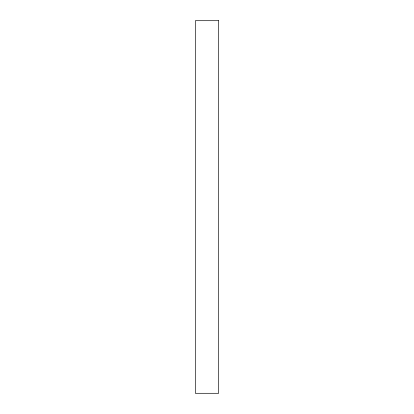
<?xml version="1.0" encoding="UTF-8"?>
<svg xmlns="http://www.w3.org/2000/svg" width="414" height="414" viewBox="0 0 414 414"><rect width="100%" height="100%" fill="white"/><g stroke="black" fill="none" stroke-linecap="round" stroke-linejoin="round"><path stroke-width="0.62" d="M218.644 20.7L195.356 20.7L195.356 393.3L218.644 393.3L218.644 20.7"/></g></svg>
